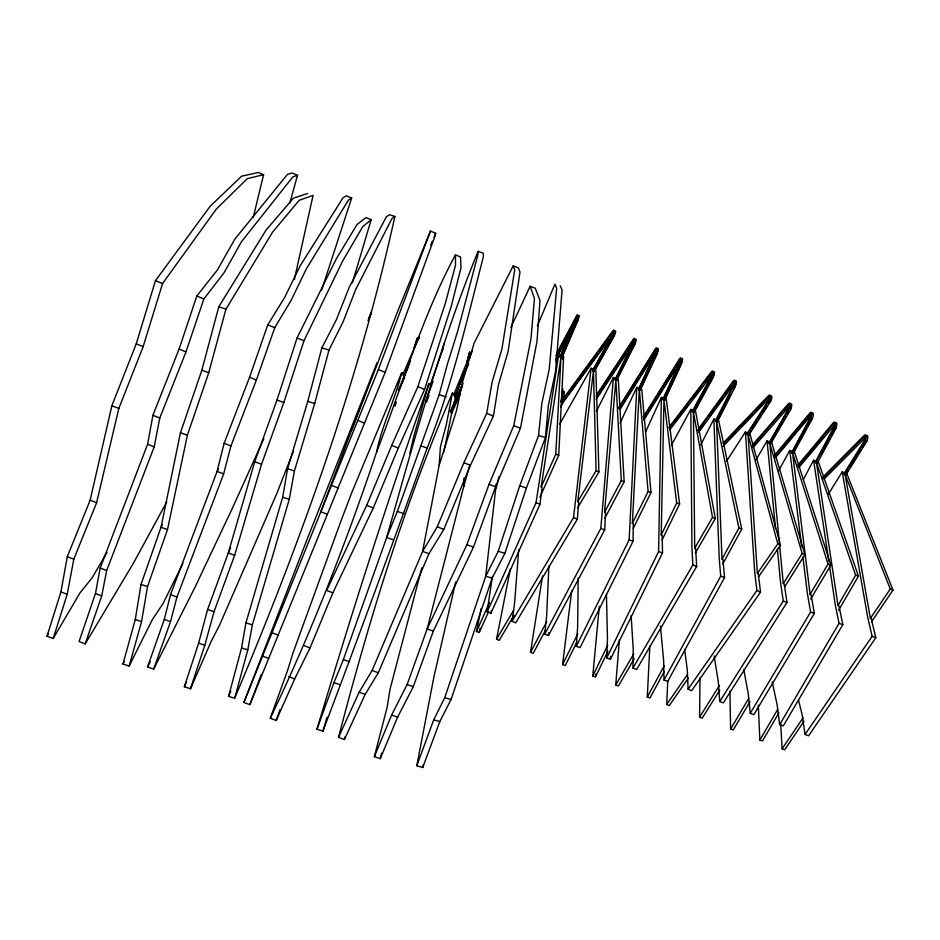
<?xml version="1.0" encoding="UTF-8"?>
<svg xmlns="http://www.w3.org/2000/svg" width="940" height="940" viewBox="0 0 940 940"><rect width="100%" height="100%" fill="white"/><g stroke="black" fill="none" stroke-linecap="round" stroke-linejoin="round"><path stroke-width="1.41" d="M560.228 285.819L562.061 289.978L555.54 371.429L548.326 405.516L545.412 437.605L526.423 487.954L504.897 553.331L492.125 578.206L451.047 699.548L439.791 721.591L422.73 767.522L416.784 765.771L433.716 719.793L444.761 697.68L485.71 576.244L496.285 483.748M578.182 578.053L577.618 627.579L576.302 646.32L580.039 647.636L633.055 541.252L633.302 523.721L632.35 523.38L639.329 389.771L648.107 491.491L632.35 523.38M719.782 690.148L702.192 718.148L699.595 717.15L699.995 677.787M694.695 548.208L712.508 517.353L693.414 412.002L694.695 548.208L695.635 548.572L696.646 566.503L636.627 669.491L632.973 668.082L633.219 649.035L631.128 615.559M663.076 398.901L663.064 399.759L664.709 400.346L664.721 399.488L664.78 400.205L663.076 398.901L679.585 362.793A4.242 0.752 -69.6 0 0 679.444 359.961L643.712 417.113M576.302 646.32L629.154 539.842L636.803 387.28L641.726 389.125L651.009 492.548L633.266 528.362M661.22 534.872L663.957 399.911L676.683 503.006L661.22 534.872L662.171 535.212L662.512 552.92L610.471 659.234L606.723 657.977L607.463 639.071L606.441 593.998M612.951 334.429L562.825 402.743L561.321 402.05L612.539 332.067A4.277 0.717 -64.4 0 1 612.41 334.805L592.67 370.548L594.256 371.3L614.02 335.58A4.277 0.717 -64.4 0 0 614.807 333.207M577.571 507.964L598.909 471.915L595.889 370.513L591.119 368.269L573.541 517.529L512.053 621.281L515.696 622.868L577.324 519.244L578.699 502.066L577.771 501.643L593.469 370.924L596.089 470.623L577.771 501.643M610.471 659.234L610.577 656.32M510.878 327.426L530.137 286.277L535.26 288.216L539.995 300.612L536.987 341.408L520.466 428.182L495.591 486.744L473.454 547.104L433.328 631.104L413.318 686.635L397.608 717.138L380.254 758.662L374.343 756.665L391.604 715.093L407.126 684.508L427.16 628.954L463.702 486.662L464.043 477.884M478.084 251.368L477.955 254.705L457.71 331.127L447.346 364.309L439.203 394.589L397.338 511.395L386.669 537.504L343.359 659.61L333.935 682.687L316.933 729.252L322.913 731.179C358.563 637.144 392.92 542.639 427.16 448.086C451.846 386.187 466.769 321.069 483.372 256.667L483.36 253.283L478.084 251.368C440.026 344.169 413.976 441.177 386.669 537.504L393.12 539.689M548.901 565.868L546.692 615.512L544.765 634.065L548.466 635.487L604.702 529.937L605.525 512.582L604.573 512.206L615.865 380.019L621.293 480.575L604.573 512.206M688.327 678.081L669.268 705.576L666.718 704.459L667.741 681.159M656.261 355.026L640.081 390.218L638.436 389.606L655.356 352.676A4.254 0.705 -68.8 0 0 655.321 349.88L618.684 408.442M539.913 497.248L558.736 455.289L563.624 356.836L558.63 354.956L555.752 361.642M664.298 671.571L649.963 697.95L647.296 697.022L649.834 646.062M544.765 634.065L600.836 528.398L613.42 377.457L618.297 379.466L624.172 481.738L604.69 518.492M541.17 486.885L555.775 454.196L560.992 357.4L541.17 486.885L542.133 487.237L540.006 504.169L490.95 613.209L487.155 611.87L492.384 576.349M443.586 452.622C450.577 422.8 453.315 391.44 468.684 364.215M439.203 465.077L456.488 410.721L462.539 381.934L474.089 343.241L513.24 265.785L518.375 267.935L520.008 271.977L508.117 351.419L498.459 384.73L493.406 416.068L470.411 465.347L443.821 529.373L428.922 553.766L378.315 672.758L365.155 694.402L344.393 739.51L338.541 737.348L359.174 692.169L372.134 670.432L422.624 551.322L439.203 465.077L440.39 447.088L446.406 424.198L452.422 393.108L454.502 393.942M518.739 549.395L514.615 602.916L512.053 621.281M635.17 339.646A6.087 0.999 -67.1 0 1 634.712 344.628L616.687 380.348L615.054 378.985L616.675 379.654L616.605 380.488L614.983 379.819L633.019 343.229A4.265 0.693 -67.1 0 0 633.067 340.456L596.16 396.363M634.253 658.587L618.379 686.012L615.735 685.002L619.401 639.846M555.728 355.954L576.796 316.416L560.216 356.413L560.099 357.235L561.826 357.705L578.359 318.272M560.216 356.413L560.158 357.082L576.032 320.258A6.122 0.658 -69.3 0 0 577.513 315.217A6.122 0.658 -69.3 0 0 576.49 315.957L557.479 352.03M558.63 354.956L536.035 502.736L487.155 611.87M599.344 606.323L592.752 676.013L595.455 676.918L595.725 674.015M548.466 635.487L548.749 632.632M492.125 578.206L485.71 576.244L498.235 551.275L519.714 485.851L538.561 435.443L541.816 403.448L549.207 369.397L556.644 288.216L554.964 284.103L537.398 325.886M563.413 400.076L564.329 391.886L562.86 391.193L561.027 402.062M561.415 401.215L562.837 388.784M562.86 391.193L561.768 400.734L612.645 331.139A6.098 1.022 -64.4 0 1 614.09 330.575A6.098 1.022 -64.4 0 1 612.434 335.51L592.67 370.548M576.749 642.384L565.269 665.532L562.567 664.592L571.731 590.426M561.768 357.858L561.885 357.036M545.376 630.388L533.203 653.359L530.513 652.325L542.521 575.997M182.983 563.295L162.949 603.762L152.351 619.589L129.168 666.049L122.975 664.039L135.266 619.53L141.024 584.433L161.01 527.328L180.445 432.811L201.806 370.278L218.82 306.71L266.149 229.959L293.421 198.175L307.721 193.44M490.95 613.209L491.409 610.401M129.168 666.049L141.552 621.587L147.533 586.572L167.508 529.502L187.389 435.173L208.739 372.687L225.917 309.213L272.518 232.251L299.214 200.267L313.079 195.379L294.385 279.403M282.658 497.26L287.581 468.755L307.768 401.345L321.88 347.859L336.356 319.753L349.257 287.24L386.316 216.87L389.465 214.72L394.859 216.482C358.422 382.098 300.483 542.168 234.695 698.185L228.573 696.387L241.545 648.001L245.916 622.891L282.658 497.26L289.273 499.305L252.378 624.83L247.796 649.857L234.695 698.185M428.922 553.766L422.624 551.322L437.3 526.811L463.855 462.727L486.709 413.353L492.102 382.134L501.937 348.881L514.732 269.768L513.24 265.785M106.984 552.356L92.237 577.654L79.935 592.976L53.192 638.495L47 636.216L60.924 591.906L67.292 556.715L90.134 500.197L111.872 405.739L136.23 343.876L155.464 280.672L210.055 206.377L241.615 176.203L258.277 172.478L263.588 174.699L253.26 217.375M289.273 499.305L294.455 470.881L314.688 403.519L328.965 350.103L343.065 321.891L355.79 289.344L391.874 218.679L394.859 216.482M166.791 501.819L133.374 563.295L85.188 643.888L79.066 641.538L95.457 593.516L100.192 568.019L147.615 444.209L152.926 415.257L179.094 349.034L196.812 296.018L217.328 270.05L234.93 239.018L287.429 174.417L292.211 173.007L297.534 175.334L289.661 203.451M422.73 767.522L423.259 764.631M53.192 638.495L67.222 594.256L73.814 559.171L96.62 502.677L118.816 408.454L143.162 346.625L162.561 283.539L216.388 208.997L247.373 178.6L263.588 174.699M85.188 643.888L101.708 595.948L106.655 570.557L154.207 446.888L159.765 418.053L185.979 351.901L203.851 298.979L223.979 272.882L241.404 241.803L292.904 176.814L297.534 175.334M416.784 765.771L434.01 676.448L455.677 582.024M514.039 615.3L499.199 640.375L496.555 639.224L510.373 568.77M433.328 631.104L427.16 628.954L466.875 544.754L489.023 484.359L513.745 425.703L530.936 339.129L534.461 298.521L530.137 286.277M481.174 608.544L476.498 631.527L479.247 632.491L480.117 628.178M409.852 453.515L413.753 436.512L428.922 383.637L431.049 384.378M496.273 488.001L498.987 476.603M376.646 451.952C402.297 385.929 421.696 317.438 455.465 254.799L460.553 257.019L461.011 267.688L451.329 306.029L424.598 389.454L398.29 448.086L373.274 507.976L332.866 592.858L310.036 647.942L294.678 678.95L276.184 720.51L270.274 718.254C311.645 631.927 346.085 542.686 376.646 451.952C382.122 424.669 395.141 399.676 401.697 372.663L403.777 373.544M351.607 430.25L397.503 311.81L430.45 231.076L435.666 233.261L434.914 236.328L385.189 372.311L249.864 704.648L243.895 702.45L307.239 539.031L377.093 362.593L320.834 511.724L243.895 702.45M321.656 290.084L351.654 198.035L346.355 195.814L342.982 197.811L300.083 265.926L284.585 297.58L267.771 324.84L249.57 377.269L224.131 443.292L217.093 471.375L170.54 594.62L164.3 619.378L147.568 666.942L153.643 669.186L195.262 586.725L231.639 509.856L263.846 438.592M469.824 357.987L471.14 352.77L469.601 352.136L466.663 362.652M380.254 758.662L381.675 753.034M467.274 361.254L469.601 352.136M374.343 756.665L387.092 707.538L390.041 689.255L421.825 567.807M153.643 669.186L170.504 621.692L176.955 597.041L223.638 473.924L230.923 445.948L256.397 379.995L274.75 327.661L291.2 300.271L306.511 268.57L348.435 200.091L351.654 198.035M344.393 739.51L345.145 736.678M293.527 450.977L276.595 494.041L219.549 625.159L211.054 641.679L190.468 688.797L184.369 686.741L198.61 643.195L207.623 609.496L228.279 553.002L254.728 461.763L277.006 400.041L297.005 338.106L336.344 258.747L357.024 224.519L365.93 217.633L371.206 219.643L352.371 282.846M338.541 737.348C369.021 620.294 404.318 504.24 452.422 393.108M190.468 688.797L204.803 645.31L214.038 611.705L234.659 555.235L261.555 464.196L283.833 402.52L303.984 340.68L342.606 261.108L362.723 226.681L371.206 219.643M463.702 486.662L469.953 464.536M403.072 380.042L404.682 374.484M441.624 352.43L444.291 343.417M322.913 731.179L327.073 717.161M430.45 231.076L378.35 369.549L320.834 511.724L327.249 514.227M316.933 729.252C351.748 613.244 388.161 497.695 428.922 383.637M332.866 592.858L326.685 590.402L366.694 505.297L391.721 445.36L417.889 386.61L445.302 303.432L455.512 265.291L455.465 254.799M413.964 347.929L417.466 337.883L419.005 338.541M417.466 337.883L414.575 346.519L418.923 337.225M835.448 428.111L835.59 427.7A4.183 1.234 -68.8 0 0 835.778 426.995M394.953 406.174L396.316 402.085M430.097 385.588L441.224 353.71M426.502 402.25L428.922 395.352M735.15 385.799L733.693 388.784M276.184 720.51L280.085 709.547M656.872 353.71L657.025 353.299A4.254 0.717 -68.8 0 0 657.424 351.936M270.274 718.254L287.628 670.326L293.057 652.795L341.561 519.374L351.713 492.724L401.697 372.663M425.644 401.956L433.082 381.335M249.864 704.648L261.285 674.438M441.706 352.324L443.269 348.223M790.223 409.194L790.375 408.794A4.207 1.175 -66.2 0 0 790.599 408.101M634.664 343.911L617.333 378.338M453.597 395.153L466.804 362.57L472.538 350.773M454.608 397.138L466.04 368.703M454.737 397.103L468.367 363.216L466.804 362.57M430.72 245.152L432.365 241.192M434.022 237.221L435.666 233.261M402.684 374.954L419.04 337.202M404.353 375.53L410.557 360.643M228.573 696.387L230.817 691.041M368.903 318.072L371.523 311.892L367.963 320.798M451.2 412.331L462.151 386.857M561.826 357.705L577.724 320.893A6.122 0.67 -69.2 0 0 578.5 316.016M562.472 359.503L563.624 356.836M398.255 390.37L407.748 368.504M407.185 368.621L409.546 363.263M450.53 411.262L462.927 383.203M450.354 411.99L462.738 383.943M184.369 686.741L186.684 681.512M451.376 413.976L460.236 393.954M230.641 547.679L228.279 553.002L234.659 555.235M476.498 631.527L489.458 602.54M398.736 390.582L404.752 377.198M479.247 632.491L488.694 611.423M645.604 431.895L661.361 397.444L666.307 399.206L679.596 504.016L662.171 539.807M663.123 399.618L679.679 363.533A6.063 1.081 -69.6 0 0 680.866 358.434A6.063 1.081 -69.6 0 0 679.456 358.998L643.254 416.984M665.332 398.161L681.253 363.404A4.242 0.764 -69.6 0 0 681.759 361.442M664.78 400.205L681.359 364.132A6.063 1.093 -69.6 0 0 681.829 358.657M560.687 406.75L562.519 402.767M560.98 406.738L562.825 402.743M620.059 423.035L636.803 387.28M657.401 348.987A6.075 1.022 -68.8 0 1 657.095 354.028L640.152 390.077L638.507 389.454L655.427 353.393A6.075 1.01 -68.8 0 0 656.719 348.329A6.075 1.01 -68.8 0 0 655.368 348.916L619.025 407.09M592.752 676.013L607.722 645.145M595.455 676.918L607.968 651.209M606.723 657.977L658.599 551.569L661.361 397.444M562.567 664.592L577.83 633.701M596.442 411.238L613.42 377.457M615.054 379.678L633.067 343.934A6.087 0.999 -67.1 0 0 634.512 338.917A6.087 0.999 -67.1 0 0 633.137 339.505L596.548 395.023M122.975 664.039L124.28 661.466M700.711 444.973L713.871 419.017L718.724 420.838L741.754 529.056L722.754 564M715.622 420.521L717.361 421.86L717.243 421.132L717.291 422.001L715.669 421.402L715.622 420.521L733.505 385.177A4.23 0.952 -68.4 0 0 733.153 382.263L697.962 430.567M715.74 421.261L733.682 385.929A6.028 1.351 -68.4 0 0 734.798 380.829A6.028 1.351 -68.4 0 0 733.106 381.276L698.267 429.192M717.902 419.839L730.404 395.258M717.361 421.86L735.327 386.552A6.028 1.363 -68.4 0 0 735.562 381.005M162.338 524.731L161.01 527.328L167.508 529.502M147.568 666.942L150.259 661.725M530.513 652.325L546.716 621.669M555.693 359.068L570.004 332.043M555.986 359.139L575.738 321.832M803.3 479.565L813.605 460.259L818.423 461.975L858.467 576.126L838.598 610.272M817.224 463.255L815.626 462.691L815.485 461.775L833.956 427.124A4.183 1.222 -68.9 0 0 833.204 424.069L798.283 465.817M835.131 423.118A5.969 1.751 -68.8 0 1 835.883 428.511L817.307 463.115L815.697 462.551L834.25 427.923A5.969 1.751 -68.9 0 0 835.096 422.765A5.969 1.751 -68.9 0 0 833.04 423.047L797.578 465.547M821.172 454.737L822.524 452.199M823.886 449.661L830.008 438.252M831.371 435.714L834.767 429.38M671.289 445.419L690.818 409.394L695.612 411.379L715.34 518.481L695.306 553.084M694.143 412.472L692.533 411.814L692.522 410.945L711.474 375.918A4.242 0.94 -66.7 0 0 711.216 373.039L670.126 426.713M713.648 371.852A6.051 1.339 -66.6 0 1 713.249 377.339L694.214 412.331L692.616 411.673L711.627 376.67A6.051 1.339 -66.7 0 0 712.896 371.617A6.051 1.339 -66.7 0 0 711.192 372.064L668.704 427.688M647.296 697.022L664.333 665.591M722.026 559.124L738.887 528.01L716.55 421.555L722.026 559.124L722.966 559.476L724.54 577.571L667.694 681.383L664.016 680.078L663.664 660.855L660.444 626.028M694.12 411.603L713.096 376.599A4.23 0.94 -66.6 0 0 713.648 374.661M664.016 680.078L720.698 576.185L719.206 558.101L713.871 419.017M778.532 470.964L789.764 450.389L794.547 452.187L830.866 565.058L810.68 599.156M795.275 448.721L793.313 453.421L791.715 452.822L810.445 417.289A4.195 1.187 -68 0 0 809.786 414.281L774.736 456.147M812.184 413.036A5.981 1.692 -68 0 1 812.336 418.7L793.384 453.28L791.786 452.68L810.715 418.089A5.981 1.692 -68 0 0 811.667 412.965A5.981 1.692 -68 0 0 809.657 413.259L774.983 454.772M796.662 446.183L805.686 429.709M807.072 427.183L811.232 419.581M563.601 393.202L564.329 391.886M559.535 424.351L591.119 368.269M594.256 371.3L614.043 336.285A6.098 1.022 -64.4 0 0 614.678 331.362M615.735 685.002L633.736 653.817M632.973 668.082L692.851 564.999L691.911 547.092L690.818 409.394M778.931 712.755L762.505 740.967L759.861 740.086L777.686 709.406M838.022 605.501L855.647 575.151L816.496 462.832L838.022 605.501L838.95 605.818L842.827 624.642L783.302 725.891L779.659 724.67L777.145 704.824L772.245 682.005M756.066 459.778L767.075 440.86L771.799 442.811L804.934 554.6L784.477 587.171M772.633 439.321L770.53 443.986L768.943 443.328L788.778 408.125A4.207 1.175 -66.2 0 0 788.202 405.14L752.423 445.96M791.01 403.824A6.004 1.68 -66.2 0 1 790.622 409.582L770.612 443.845L769.026 443.187L789.013 408.912A6.004 1.668 -66.2 0 0 790.117 403.836A6.004 1.668 -66.2 0 0 788.096 404.13L752.717 444.585M774.102 436.806L775.57 434.292M777.028 431.789L779.225 428.017M780.693 425.514L782.162 423M783.619 420.486L785.828 416.726M787.285 414.211L788.754 411.697M779.659 724.67L839.032 623.337L835.225 604.538L829.468 565.657M496.555 639.224L513.593 610.366M749.967 701.722L733.259 729.945L730.627 729.029L748.757 698.326M810.116 594.386L828.046 564.024L792.584 452.986L810.116 594.386L811.044 594.726L814.369 613.374L753.857 714.67L750.226 713.389L748.264 693.697L743.728 669.409M218.585 468.86L217.093 471.375L223.638 473.924M47 636.216L48.504 633.689M750.226 713.389L810.586 612.011L807.343 593.375L802.913 556.962M828.387 494.111L842.216 471.868L846.881 473.795L893 590.097L871.439 621.88M847.939 470.423L845.8 475.029L844.249 474.395L844.085 473.466L864.929 439.861A4.171 1.398 -65.7 0 0 864.048 436.771L822.723 478.354M866.468 435.608A5.957 1.998 -65.7 0 1 866.845 441.33L845.894 474.9L844.332 474.254L865.27 440.672A5.957 1.998 -65.7 0 0 866.198 435.572A5.957 1.998 -65.7 0 0 863.86 435.725L822.97 476.98M850.242 466.734L856.375 456.899M857.914 454.431L860.981 449.52M862.52 447.052L864.823 443.363M644.053 418.77L661.819 390.417M663.358 387.95L666.448 383.015M667.988 380.547L674.943 369.455M676.483 366.988L678.034 364.52M619.812 408.912L634.535 385.412M636.086 382.933L639.188 377.986M640.739 375.518L653.923 354.486M620.247 409.029L656.684 350.937L655.027 350.303M643.736 420.133L680.043 362.229M699.595 717.15L719.441 685.471M714.165 655.92L718.336 682.017L719.735 701.534L723.318 702.92L787.003 602.446L784.207 583.952L783.29 583.587L802.161 553.484L769.825 443.515L779.366 542.732M719.735 701.534L783.267 600.954L780.541 582.495L777.404 548.96M726.479 461.305L745.408 431.942L750.026 434.115L780.517 545.118L758.392 577.019M748.745 435.197L747.136 433.575L768.767 399.958A4.218 1.187 -63.4 0 0 768.274 396.997L723.671 443.527M770.271 396.257A6.016 1.704 -63.4 0 1 770.553 401.486L748.827 435.055L747.288 434.327L768.991 400.734A6.016 1.692 -63.4 0 0 770.295 395.74A6.016 1.692 -63.4 0 0 768.192 395.998L723.013 443.234M751.06 430.614L748.827 435.055M752.658 428.158L756.63 422.001M758.227 419.546L761.4 414.622M762.998 412.166L766.97 406.01M768.568 403.554L770.154 401.086M596.501 398.078L620.423 361.9M622.022 359.491L626.005 353.452M627.603 351.043L631.586 345.015M596.113 399.418L634.394 341.572L632.761 340.891M804.041 721.227L784.677 749.768L782.115 748.792L803.066 717.843M870.381 618.379L890.274 589.004L845.107 474.571L870.381 618.379L871.286 618.743L875.786 637.766L808.588 735.809L805.063 734.445L802.079 714.459L798.577 700.359M805.063 734.445L872.12 636.298L867.691 617.298L842.216 471.868M681.112 360.561L679.15 360.396M666.718 704.459L687.41 674.556M757.382 573.388L777.803 543.872L748.064 434.691L757.382 573.388L758.275 573.799L760.554 592.118L691.629 690.712L688.115 689.173L687.305 669.82L684.602 649.458M688.115 689.173L756.911 590.473L754.702 572.166L745.408 431.942M698.972 430.943L704.084 423.94M709.195 416.925L713.448 411.086M716.856 406.421L722.813 398.243M724.517 395.904L731.332 386.563M698.667 432.318L734.457 383.297L732.824 382.674M563.26 401.439L566.726 396.715M568.453 394.365L577.09 382.58M578.817 380.218L587.465 368.433M589.192 366.071L597.828 354.286M599.567 351.936L608.204 340.151M674.661 422.518L676.436 420.204M678.21 417.889L687.974 405.152M693.297 398.207L702.168 386.622M705.717 381.993L707.491 379.678M709.265 377.363L711.039 375.048M669.891 429.662L712.826 373.721A4.23 0.94 -66.6 0 1 713.107 373.462M775.582 456.464L810.327 414.987M775.336 457.851L811.396 414.893A4.195 1.187 -68 0 1 811.702 414.657M799.118 466.099L823.44 437.041M798.894 467.486L834.826 424.657A4.183 1.234 -68.8 0 1 835.131 424.422M754.232 445.219L758.063 440.848M760.942 437.57L763.82 434.292M784.888 410.251L788.731 405.88M752.987 447.675L789.788 405.81A4.207 1.175 -66.2 0 1 790.105 405.575M728.512 439.732L735.55 432.388M742.588 425.056L744.598 422.953M747.617 419.804L752.646 414.564M756.677 410.369L761.694 405.128M723.142 446.312L769.414 398.113L767.863 397.373M823.44 478.636L825.485 476.568M824.216 478.977L865.623 437.417A4.171 1.398 -65.7 0 1 866.281 437.123M433.716 719.793L439.791 721.591M444.761 697.68L451.047 699.548M241.545 648.001L247.796 649.857M245.916 622.891L252.378 624.83M287.581 468.755L294.455 470.881M498.235 551.275L504.897 553.331M519.714 485.851L526.423 487.954M307.768 401.345L314.688 403.519M321.88 347.859L328.965 350.103M538.561 435.443L545.412 437.605M333.935 682.687L340.045 684.684M135.266 619.53L141.552 621.587M141.024 584.433L147.533 586.572M343.359 659.61L349.68 661.689M180.445 432.811L187.389 435.173M397.338 511.395L404.036 513.687M198.61 643.195L204.803 645.31M391.604 715.093L397.608 717.138M839.032 623.337L842.827 624.642M207.623 609.496L214.038 611.705M407.126 684.508L413.318 686.635M420.427 445.748L427.16 448.086M201.806 370.278L208.739 372.687M658.599 551.569L662.512 552.92M855.647 575.151L858.467 576.126M676.683 503.006L679.596 504.016M218.82 306.71L225.917 309.213M439.203 394.589L446.089 397.009M254.728 461.763L261.555 464.196M466.875 544.754L473.454 547.104M679.679 363.533L681.359 364.132M832.84 424.457L834.462 425.045M834.25 427.923L835.883 428.511M277.006 400.041L283.833 402.52M489.023 484.359L495.591 486.744M536.035 502.736L540.006 504.169M629.154 539.842L633.055 541.252M720.698 576.185L724.54 577.571M810.586 612.011L814.369 613.374M555.775 454.196L558.736 455.289M648.107 491.491L651.009 492.548M738.887 528.01L741.754 529.056M828.046 564.024L830.866 565.058M297.005 338.106L303.984 340.68M513.745 425.703L520.466 428.182M60.924 591.906L67.222 594.256M164.3 619.378L170.504 621.692M262.613 656.096L268.699 658.376M359.174 692.169L365.155 694.402M170.54 594.62L176.955 597.041M272.271 632.879L278.569 635.252M372.134 670.432L378.315 672.758M67.292 556.715L73.814 559.171M576.103 317.344L577.783 317.978M576.032 320.258L577.724 320.893M655.427 353.393L657.095 354.028M733.682 385.929L735.327 386.552M809.422 414.669L811.032 415.28M810.715 418.089L812.336 418.7M90.134 500.197L96.62 502.677M288.674 676.612L294.678 678.95M95.457 593.516L101.708 595.948M224.131 443.292L230.923 445.948M331.773 485.463L338.423 488.072M437.3 526.811L443.821 529.373M111.872 405.739L118.816 408.454M303.832 645.51L310.036 647.942M100.192 568.019L106.655 570.557M600.836 528.398L604.702 529.937M692.851 564.999L696.646 566.503M783.267 600.954L787.003 602.446M872.12 636.298L875.786 637.766M136.23 343.876L143.162 346.625M249.57 377.269L256.397 379.995M357.776 420.427L364.473 423.094M463.855 462.727L470.411 465.347M621.293 480.575L624.172 481.738M712.508 517.353L715.34 518.481M802.161 553.484L804.934 554.6M890.274 589.004L893 590.097M267.771 324.84L274.75 327.661M378.35 369.549L385.189 372.311M486.709 413.353L493.406 416.068M155.464 280.672L162.561 283.539M147.615 444.209L154.207 446.888M152.926 415.257L159.765 418.053M366.694 505.297L373.274 507.976M391.721 445.36L398.29 448.086M710.863 373.45L712.485 374.12M787.814 405.528L789.412 406.186M863.637 437.135L865.2 437.793M633.067 343.934L634.712 344.628M711.627 376.67L713.249 377.339M789.013 408.912L790.622 409.582M865.27 440.672L866.845 441.33M179.094 349.034L185.979 351.901M417.889 386.61L424.598 389.454M196.812 296.018L203.851 298.979M573.541 517.529L577.324 519.244M756.911 590.473L760.554 592.118M596.089 470.623L598.909 471.915M777.803 543.872L780.517 545.118M768.991 400.734L770.553 401.486M612.434 335.51L614.043 336.285M845.636 474.113L845.894 474.9M844.085 473.466L844.332 474.254M815.485 461.775L815.697 462.551M813.605 460.259L828.822 561.333M793.195 452.516L793.384 453.28M791.598 451.917L791.786 452.68M789.764 450.389L801.679 546.763M770.436 443.081L770.612 443.845M768.861 442.435L769.026 443.187M767.075 440.86L775.5 528.55M747.136 433.575L747.288 434.327M692.522 410.945L692.616 411.673M779.648 545.658L783.29 583.587M780.729 724L782.115 748.792M758.31 705.188L759.861 740.086M640.116 389.372L640.152 390.077M638.471 388.749L638.507 389.454M729.898 691.147L730.627 729.029M616.675 379.654L616.687 380.348M770.894 398.795A4.218 1.199 -63.4 0 1 770.33 400.698M735.609 382.674A4.23 0.952 -68.4 0 1 735.527 384.437M657.542 350.091A4.254 0.717 -68.8 0 1 657.565 351.36M635.275 340.738A4.265 0.705 -67.1 0 1 634.911 343.218M634.947 340.879A4.265 0.705 -67.1 0 1 635.135 340.738M594.28 370.607L594.186 371.441L592.588 370.689L592.682 369.855L594.28 370.607"/></g></svg>
